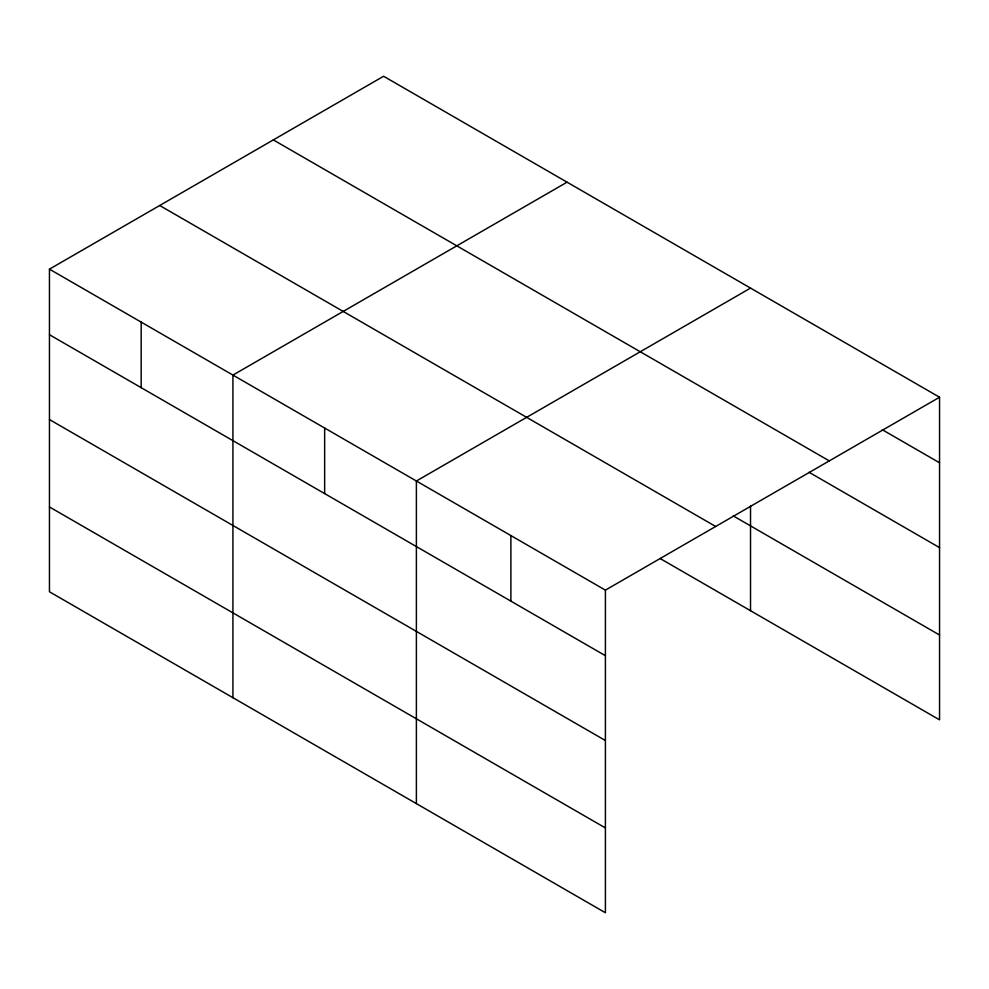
<?xml version="1.0" encoding="UTF-8"?>
<svg xmlns="http://www.w3.org/2000/svg" width="989" height="989" viewBox="0 0 989 989"><rect width="100%" height="100%" fill="white"/><g stroke="black" fill="none" stroke-linecap="round" stroke-linejoin="round"><path stroke-width="1.48" d="M49.45 269.156L605.404 590.136L605.404 912.748L49.45 591.768L49.45 269.156L383.596 76.252L939.55 397.232L939.55 719.844L660.12 558.513M567.056 182.174L232.922 375.091L232.922 697.702M750.527 288.096L416.381 481.013L416.381 803.624M605.404 590.136L939.55 397.232M882.312 429.733L939.55 462.778M273.323 139.906L829.289 460.886M809.101 472.297L939.55 547.609M733.245 515.899L939.55 635.012M159.711 205.502L715.677 526.482M49.45 334.715L605.404 655.695M49.45 419.546L605.404 740.526M49.45 506.949L605.404 827.929M750.527 505.948L750.527 610.707M510.893 535.581L510.893 601.127M324.652 428.052L324.652 493.598M141.18 322.117L141.18 387.676"/></g></svg>
